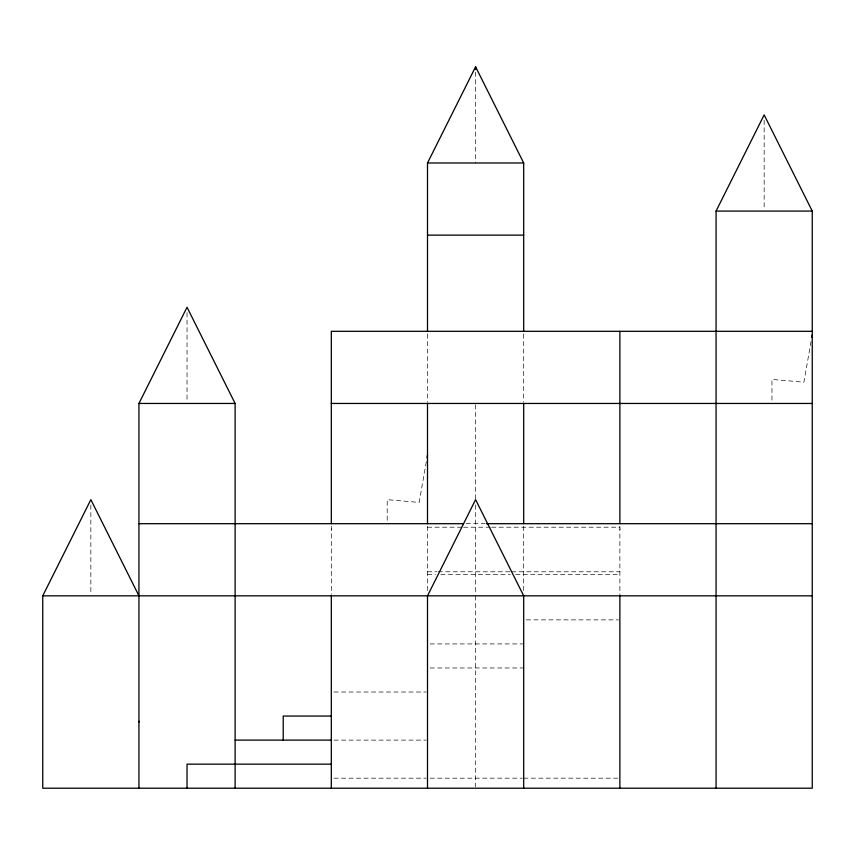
<?xml version="1.0" encoding="UTF-8"?>
<svg xmlns="http://www.w3.org/2000/svg" width="855" height="855" viewBox="0 0 855 855"><rect width="100%" height="100%" fill="white"/><g stroke="black" fill="none" stroke-linecap="round" stroke-linejoin="round"><path stroke-width="0.64" stroke-dasharray="4.28 3.21" d="M426.335 461.647L419.153 502.43L387.208 499.641L387.208 523.688M811.085 341.412L803.903 382.196L771.958 379.406L771.958 403.453M331.312 529.769L331.558 528.914M619.875 529.769L620.121 528.914M466.242 523.688L484.945 523.688M427.5 527.214L462.234 527.214M463.57 527.214L490.289 527.214M491.625 527.214L619.875 527.214M427.5 571.781L436.852 571.781M438.188 571.781L510.328 571.781M511.664 571.781L619.875 571.781M427.5 574.571L435.516 574.571M440.859 574.571L510.328 574.571M515.672 574.571L619.875 574.571M526.359 619.875L618.539 619.875M430.172 643.922L523.688 643.922M430.172 667.969L523.688 667.969M333.984 692.016L426.164 692.016M333.984 740.109L426.164 740.109M333.984 778.178L426.164 778.178M430.172 778.178L522.352 778.178M523.688 778.178L618.539 778.178M764.156 120.234L764.156 209.742M619.875 526.359L619.875 595.828M523.688 333.984L523.688 402.117M523.688 526.359L523.688 591.82M475.594 72.141L475.594 162.984M475.594 404.789L475.594 499.641M475.594 504.984L475.594 594.492M475.594 595.828L475.594 786.867M427.5 333.984L427.5 402.117M427.5 526.359L427.5 590.548M331.312 526.359L331.312 594.492M187.031 312.609L187.031 402.117M90.844 504.984L90.844 594.492"/><path stroke-width="1.28" d="M427.04 457.703L427.5 455.074M811.79 337.469L812.25 334.839M138.938 722.144L139.183 721.289M716.063 788.203L716.063 211.078L764.156 114.891L812.25 211.078L812.25 788.203L42.75 788.203L42.75 595.828L90.844 499.641L138.938 595.828M138.938 788.203L138.938 403.453L187.031 307.266L235.125 403.453L235.125 788.203M427.5 331.312L427.5 162.984L475.594 66.797L523.688 162.984L523.688 331.312M427.5 162.984L523.688 162.984M716.063 211.078L812.25 211.078M427.5 235.125L523.688 235.125M812.25 331.312L331.312 331.312L331.312 523.688M138.938 403.453L235.125 403.453M331.312 403.453L812.25 403.453M138.938 523.688L463.57 523.688M486.281 523.688L812.25 523.688M42.75 595.828L812.25 595.828M331.312 716.063L283.219 716.063L283.219 740.109M235.125 740.109L331.312 740.109M331.312 764.156L187.031 764.156L187.031 788.203M619.875 331.312L619.875 523.688M619.875 595.828L619.875 788.203M523.688 403.453L523.688 523.688M523.688 788.203L523.688 595.828L475.594 499.641L427.5 595.828L427.5 788.203M475.594 66.797L475.594 69.469M427.5 403.453L427.5 523.688M331.312 595.828L331.312 788.203"/></g></svg>
